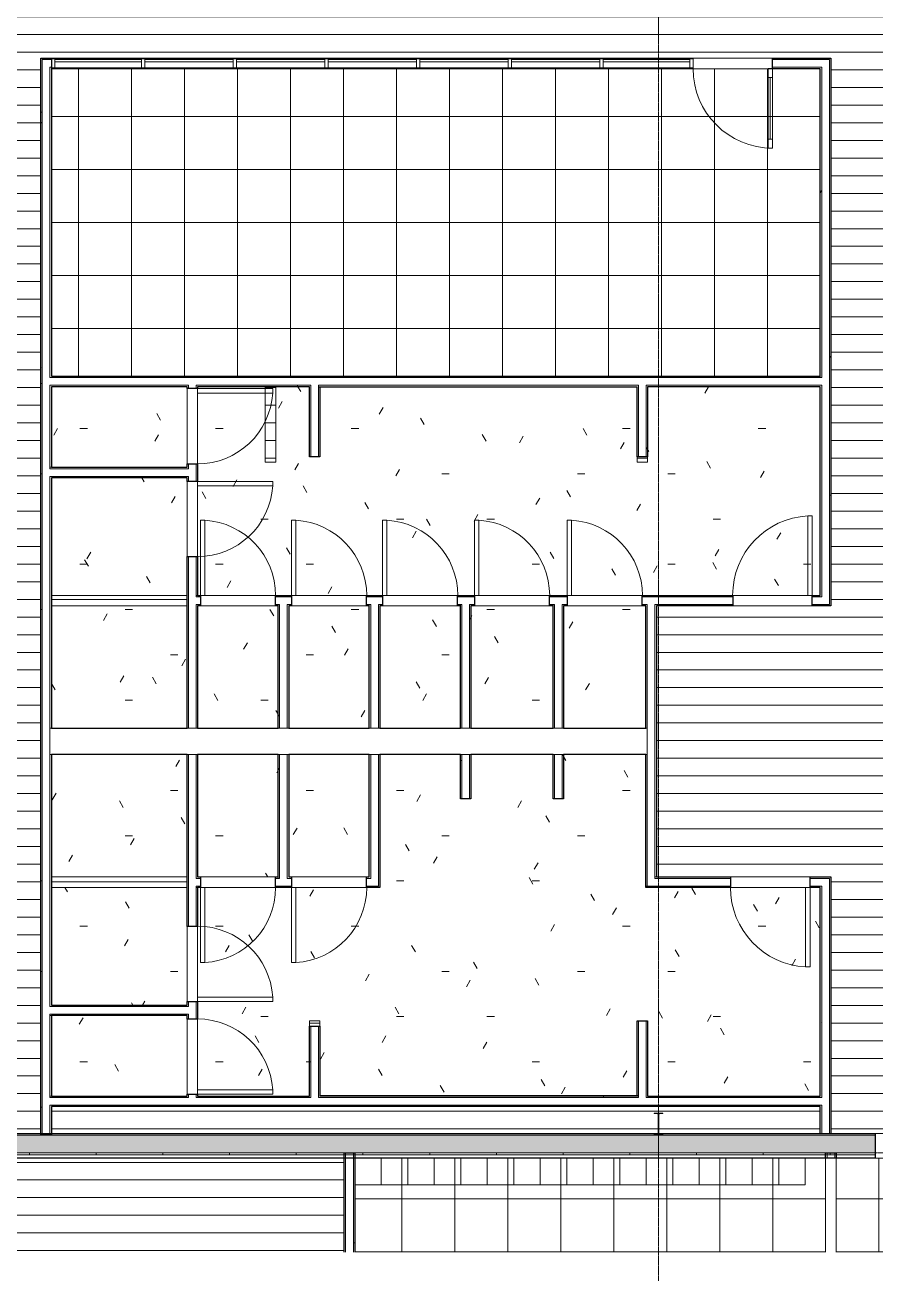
# Model space of a CAD drawing. Header units: inches. Extents: x -2518 to 4876, y -1127 to 1880.
# Drawn here: x 753 to 1138, y -751 to -186 of the extents above; entities that cross this region are included whole.
import ezdxf

# ---------------------------------------------------------------- set-up
doc = ezdxf.new("R2010")
doc.units = ezdxf.units.IN
doc.header["$MEASUREMENT"] = 0
doc.linetypes.add('Grid Line 1_2_', pattern=[0.875, 0.5, -0.125, 0.125, -0.125])
for name, color, linetype, lineweight in [('A-CLNG', 13, 'Continuous', 9), ('A-CLNG-PATT', 13, 'Continuous', 9), ('A-DOOR', 31, 'Continuous', 9), ('A-DOOR-GLAZ', 31, 'Continuous', 15), ('A-GLAZ-CURT', 52, 'Continuous', 9), ('A-GLAZ-CWMG', 51, 'Continuous', 9), ('A-ROOF-PATT', 132, 'Continuous', 9), ('A-WALL', 113, 'Continuous', 9), ('A-WALL-PATT', 111, 'Continuous', 25), ('I-FURN', 30, 'Continuous', 9), ('I-WALL', 2, 'Continuous', 9), ('L-SITE-WALL', 31, 'Continuous', 9), ('Q-SPCQ', 91, 'Continuous', 9), ('S-COLS', 52, 'Continuous', 9), ('S-GRID', 1, 'Continuous', 9)]:
    doc.layers.add(name, color=color, linetype=linetype, lineweight=lineweight)
pattern_1 = [(0, (0, 0), (81.92, 20.48), [3.379, -58.061, 3.379, -58.061, -327.68]), (0, (0, 0), (81.92, 20.48), [-122.88, 3.379, -119.501, 3.379, -58.061, -143.36]), (0, (0, 0), (81.92, 20.48), [-307.2, 3.379, -37.581, 3.379, -99.021]), (120, (30.72, 10.24), (-58.6962, 60.7048), [3.379, -58.061, 3.379, -58.061, -327.68]), (120, (30.72, 10.24), (-58.6962, 60.7048), [-122.88, 3.379, -119.501, 3.379, -58.061, -143.36]), (120, (30.72, 10.24), (-58.6962, 60.7048), [-307.2, 3.379, -37.581, 3.379, -99.021]), (240, (40.96, 51.2), (-23.2238, -81.1848), [3.379, -58.061, 3.379, -58.061, -327.68]), (240, (40.96, 51.2), (-23.2238, -81.1848), [-122.88, 3.379, -119.501, 3.379, -58.061, -143.36]), (240, (40.96, 51.2), (-23.2238, -81.1848), [-307.2, 3.379, -37.581, 3.379, -99.021])]

# ---------------------------------------------------------------- blocks, each defined once
blk = doc.blocks.new('Open Source Metal Building_Exterior_rvt-1-REFLECTED CEILING PLAN - WAREHOUSE')
at = {"layer": 'A-ROOF-PATT'}
h = blk.add_hatch(dxfattribs=at)
h.set_pattern_fill('FP_18', style=0, pattern_type=2)
h.set_pattern_definition([(180, (-24239.079, 22238.233), (1e-15, 7.993), [])])
h.paths.add_polyline_path([(4343.56, -687.71), (4343.56, 503.54), (-2262.94, 503.54), (-2262.94, -325.34), (-1895.69, -325.34), (-1895.69, -687.71), (380.2, -687.66), (380.2, -679.28), (380.04, -678.9), (379.65, -678.74), (378.31, -678.74), (378.31, -678.47), (382.31, -678.47), (382.31, -678.74), (380.97, -678.74), (380.59, -678.9), (380.43, -679.28), (380.45, -687.71), (710.2, -687.66), (710.2, -679.28), (710.04, -678.9), (709.65, -678.74), (708.31, -678.74), (708.31, -678.47), (712.31, -678.47), (712.31, -678.74), (710.97, -678.74), (710.59, -678.9), (710.43, -679.28), (710.45, -687.71), (760.61, -687.71), (760.61, -200.84), (1118.36, -200.84), (1118.36, -448.84), (1039.36, -448.84), (1039.36, -571.59), (1118.36, -571.59), (1118.36, -687.71), (1370.2, -687.66), (1370.2, -679.28), (1370.04, -678.9), (1369.65, -678.74), (1368.31, -678.74), (1368.31, -678.47), (1372.31, -678.47), (1372.31, -678.74), (1370.97, -678.74), (1370.59, -678.9), (1370.43, -679.28), (1370.45, -687.71), (1700.2, -687.66), (1700.2, -679.28), (1700.04, -678.9), (1699.65, -678.74), (1698.31, -678.74), (1698.31, -678.47), (1702.31, -678.47), (1702.31, -678.74), (1700.97, -678.74), (1700.59, -678.9), (1700.43, -679.28), (1700.45, -687.71), (2030.2, -687.66), (2030.2, -679.28), (2030.04, -678.9), (2029.65, -678.74), (2028.31, -678.74), (2028.31, -678.47), (2032.31, -678.47), (2032.31, -678.74), (2030.97, -678.74), (2030.59, -678.9), (2030.43, -679.28), (2030.45, -687.71), (2852.15, -687.71)], flags=0)
h.paths.add_polyline_path([(765.36, -687.71), (1040.2, -687.66), (1040.2, -679.28), (1040.04, -678.9), (1039.65, -678.74), (1038.31, -678.74), (1038.31, -678.47), (1042.31, -678.47), (1042.31, -678.74), (1040.97, -678.74), (1040.59, -678.9), (1040.43, -679.28), (1040.45, -687.71), (1113.61, -687.71), (1113.61, -675.59), (765.36, -675.59)], flags=0)
h.paths.add_polyline_path([(-2102.37, -687.71), (-2102.37, -330.09), (-2262.94, -330.09), (-2262.94, -687.71)], flags=0)
h.paths.add_polyline_path([(764.73, -675.59), (765.36, -675.59), (765.36, -674.96), (764.73, -674.99)], flags=0)
h.paths.add_polyline_path([(887.01, -639.09), (887.01, -636.71), (882.26, -636.71), (882.26, -639.09), (886.39, -639.09)], flags=0)
h.paths.add_polyline_path([(765.36, -576.34), (826.86, -576.34), (826.86, -571.59), (765.36, -571.59)], flags=0)
h.paths.add_polyline_path([(821.33, -448.84), (826.86, -448.84), (826.86, -444.09), (765.36, -444.09), (765.36, -448.84)], flags=0)
h.paths.add_polyline_path([(1035.36, -383.71), (1035.36, -381.34), (1030.61, -381.34), (1030.61, -383.71), (1034.73, -383.71)], flags=0)
h.paths.add_polyline_path([(862.26, -383.71), (867.01, -383.71), (867.01, -349.59), (862.26, -349.59), (862.26, -355.21)], flags=0)
h = blk.add_hatch(dxfattribs=at)
h.set_pattern_fill('FP_16', style=0, pattern_type=2)
h.set_pattern_definition([(180, (-24239.079, 21231.977), (1e-15, 7.993), [])])
h.paths.add_polyline_path([(384.06, -741.51), (622.81, -741.51), (622.81, -698.96), (384.06, -698.96)], flags=0)
h.paths.add_polyline_path([(753.64, -741.51), (898.03, -741.51), (898.03, -698.96), (714.06, -698.96), (714.06, -741.51)], flags=0)
h.paths.add_polyline_path([(627.56, -741.51), (706.56, -741.51), (706.56, -698.96), (627.56, -698.96)], flags=0)
h.paths.add_polyline_path([(1944.56, -699.59), (1945.19, -699.59), (1945.19, -698.96), (1944.56, -698.96), (1944.56, -699.41)], flags=0)
at = {"layer": 'A-WALL-PATT', "lineweight": 9}
h = blk.add_hatch(dxfattribs=at)
h.set_pattern_fill('FP_14', color=8, style=0, pattern_type=2)
h.set_pattern_definition([(161.57, (1.28, 1.28), (-10.2404037, -0.0005683), [0, -72.858, 8.09, 0]), (18.43, (-1.28, 1.28), (-10.2404037, 0.0005683), [0, -72.858, 8.09, 0]), (108.43, (1.28, 1.28), (5.118465, -25.601926), [24.282, -56.666]), (71.57, (-1.28, 1.28), (5.118465, 25.601926), [24.282, -56.666])])
h.paths.add_polyline_path([(4352.31, -696.46), (4352.31, -688.46), (1644.4, -688.46), (1644.4, -696.46), (2852.15, -696.46)], flags=0)
h.paths.add_polyline_path([(-2262.94, -696.46), (385.56, -696.46), (385.56, -688.46), (-2263.69, -688.46), (-2263.69, -696.46)], flags=0)
h.paths.add_polyline_path([(1608.4, -696.46), (1608.4, -688.46), (1540.94, -688.46), (1540.94, -696.46)], flags=0)
h.paths.add_polyline_path([(421.56, -696.46), (1138.4, -696.46), (1138.4, -688.46), (421.56, -688.46)], flags=0)
h.paths.add_polyline_path([(1234.94, -696.46), (1234.94, -688.46), (1174.4, -688.46), (1174.4, -696.46), (1227.5, -696.46)], flags=0)
h = blk.add_hatch(dxfattribs=at)
h.set_pattern_fill('FP_15', style=0, pattern_type=2)
h.set_pattern_definition([(0, (0, 0), (0, 30.216), []), (90, (0, 0), (-30.216, 2e-15), [])])
h.paths.add_polyline_path([(956.72, -697.46), (1138.4, -697.46), (1138.4, -696.46), (421.56, -696.46), (421.56, -697.46), (889.03, -697.46)], flags=0)
h.paths.add_polyline_path([(4353.31, -697.46), (4353.31, -696.46), (2042.31, -696.46), (2042.31, -697.46), (2852.15, -697.46)], flags=0)
h.paths.add_polyline_path([(-2271.69, -697.46), (368.31, -697.46), (368.31, -696.46), (-2271.69, -696.46)], flags=0)
h.paths.add_polyline_path([(2034.31, -697.46), (2034.31, -696.46), (1644.4, -696.46), (1644.4, -697.46), (2033.56, -697.46)], flags=0)
h.paths.add_polyline_path([(1608.4, -697.46), (1608.4, -696.46), (1540.94, -696.46), (1540.94, -697.46)], flags=0)
h.paths.add_polyline_path([(1234.94, -697.46), (1234.94, -696.46), (1174.4, -696.46), (1174.4, -697.46), (1227.5, -697.46)], flags=0)
h.paths.add_polyline_path([(376.31, -697.46), (385.56, -697.46), (385.56, -696.46), (376.31, -696.46)], flags=0)
at = {"layer": 'S-COLS'}
h = blk.add_hatch(dxfattribs=at)
h.set_pattern_fill('FP_17', color=256, style=0, pattern_type=2)
h.set_pattern_definition([(45, (0, 0), (-25.3427, 25.3427), []), (45, (0, 38.4), (-25.3427, 25.3427), [])])
h.paths.add_polyline_path([(1042.31, -688.47), (1042.31, -688.2), (1040.97, -688.2), (1040.59, -688.04), (1040.43, -687.66), (1040.43, -679.28), (1040.59, -678.9), (1040.97, -678.74), (1042.31, -678.74), (1042.31, -678.47), (1038.31, -678.47), (1038.31, -678.74), (1039.65, -678.74), (1040.04, -678.9), (1040.2, -679.28), (1040.2, -687.66), (1040.04, -688.04), (1039.65, -688.2), (1038.31, -688.2), (1038.31, -688.47)], flags=0)
at = {"layer": 'A-WALL', "color": 7}
for p, q in [((421.56, -688.46), (1138.4, -688.46)), ((421.56, -696.46), (1138.4, -696.46)), ((421.56, -697.46), (1138.4, -697.46))]:
    blk.add_line(p, q, dxfattribs=at)
at = {"layer": 'L-SITE-WALL', "color": 250, "lineweight": 25}
for p, q in [((421.56, -687.71), (1138.4, -687.71)), ((1138.4, -687.71), (1138.4, -698.96)), ((1138.4, -698.96), (421.56, -698.96))]:
    blk.add_line(p, q, dxfattribs=at)
at = {"layer": 'L-SITE-WALL', "color": 7}
for p, q in [((1174.4, -687.71), (1138.4, -687.71)), ((1138.4, -698.96), (1174.4, -698.96))]:
    blk.add_line(p, q, dxfattribs=at)
at = {"layer": 'S-COLS', "color": 50, "lineweight": 15}
for p, q in [((1038.31, -678.74), (1038.31, -678.47)), ((1038.31, -678.47), (1042.31, -678.47)), ((1039.65, -678.74), (1038.31, -678.74)), ((1040.2, -687.66), (1040.2, -679.28)), ((1040.43, -679.28), (1040.43, -687.66)), ((1042.31, -678.74), (1040.97, -678.74)), ((1042.31, -678.47), (1042.31, -678.74)), ((1038.31, -688.2), (1039.65, -688.2)), ((1038.31, -688.47), (1038.31, -688.2)), ((1042.31, -688.47), (1038.31, -688.47)), ((1040.97, -688.2), (1042.31, -688.2)), ((1042.31, -688.2), (1042.31, -688.47))]:
    blk.add_line(p, q, dxfattribs=at)
for centre, start, end in [((1039.65, -679.28), 0, 90), ((1040.97, -679.28), 90, 180), ((1039.65, -687.66), 270, 0), ((1040.97, -687.66), 180, 270)]:
    blk.add_arc(centre, 0.543, start, end, dxfattribs=at)
at = {"layer": 'S-GRID', "linetype": 'Grid Line 1_2_'}
for p, q in [((1040.31, 1879.93), (1040.31, -999.48)), ((4876.31, -696.46), (-2389.53, -696.46))]:
    blk.add_line(p, q, dxfattribs=at)
blk = doc.blocks.new('Locker-Double Stacked - 12_ x 12_-492435-REFLECTED CEILING PLAN - WAREHOUSE')
at = {"layer": 'I-FURN'}
for p, q in [((6, 6), (-6, 6)), ((-6, 6), (-6, -6)), ((6, -6), (6, 6)), ((-6, -6), (6, -6))]:
    blk.add_line(p, q, dxfattribs=at)
blk = doc.blocks.new('Single-Flush - 36_ x 84_-340239-REFLECTED CEILING PLAN - WAREHOUSE')
at = {"layer": 'A-DOOR', "lineweight": 13}
for p, q in [((16, 2.37), (16, 38.39)), ((18, 38.39), (16, 38.39)), ((18, 2.37), (18, 38.39)), ((18, 2.37), (16, 2.37))]:
    blk.add_line(p, q, dxfattribs=at)
at = {"layer": 'A-DOOR'}
blk.add_arc((18, 2.37), 36.07, 93.1789, 180, dxfattribs=at)
blk = doc.blocks.new('Single-Flush - 36_ x 84_-340240-REFLECTED CEILING PLAN - WAREHOUSE')
at = {"layer": 'A-DOOR', "lineweight": 13}
for p, q in [((16, -2.37), (16, -38.39)), ((18, -2.37), (16, -2.37)), ((18, -2.37), (18, -38.39)), ((18, -38.39), (16, -38.39))]:
    blk.add_line(p, q, dxfattribs=at)
at = {"layer": 'A-DOOR'}
blk.add_arc((18, -2.37), 36.07, 180, 266.8211, dxfattribs=at)
blk = doc.blocks.new('Single-Flush - 34_ x 80_-711724-REFLECTED CEILING PLAN - WAREHOUSE')
at = {"layer": 'A-DOOR', "lineweight": 13}
for p, q in [((15, 2.37), (15, 36.38)), ((17, 36.38), (15, 36.38)), ((17, 2.37), (17, 36.38)), ((17, 2.37), (15, 2.37))]:
    blk.add_line(p, q, dxfattribs=at)
at = {"layer": 'A-DOOR'}
blk.add_arc((17, 2.37), 34.07, 93.3657, 180, dxfattribs=at)
blk = doc.blocks.new('Single-Flush - 34_ x 80_-711713-REFLECTED CEILING PLAN - WAREHOUSE')
at = {"layer": 'A-DOOR', "lineweight": 13}
for p, q in [((15, -2.37), (15, -36.38)), ((17, -2.37), (15, -2.37)), ((17, -2.37), (17, -36.38)), ((17, -36.38), (15, -36.38))]:
    blk.add_line(p, q, dxfattribs=at)
at = {"layer": 'A-DOOR'}
blk.add_arc((17, -2.37), 34.07, 180, 266.6343, dxfattribs=at)
blk = doc.blocks.new('System Panel - Glazed-700942-REFLECTED CEILING PLAN - WAREHOUSE')
at = {"layer": 'A-GLAZ-CURT'}
for p, q in [((-19.625, 0.75), (-19.625, 1.75)), ((-19.625, 1.75), (19.625, 1.75)), ((19.625, 0.75), (-19.625, 0.75)), ((19.625, 1.75), (19.625, 0.75))]:
    blk.add_line(p, q, dxfattribs=at)
blk = doc.blocks.new('Rectangular Mullion - 2_5_ x 5_ rectangular-700938-REFLECTED CEILING PLAN - WAREHOUSE')
at = {"layer": 'A-GLAZ-CWMG'}
for p, q in [((1015.23, -201.21), (1054.48, -201.21)), ((1015.23, -205.21), (1054.48, -205.21))]:
    blk.add_line(p, q, dxfattribs=at)
blk = doc.blocks.new('Rectangular Mullion - 2_5_ x 5_ rectangular-613860-REFLECTED CEILING PLAN - WAREHOUSE')
at = {"layer": 'A-GLAZ-CWMG', "lineweight": 13}
for p, q in [((0, 2), (-1.5, 2)), ((-1.5, 2), (-1.5, -2)), ((0, -2), (0, 2)), ((-1.5, -2), (0, -2))]:
    blk.add_line(p, q, dxfattribs=at)
blk = doc.blocks.new('Rectangular Mullion - 2_5_ x 5_ rectangular-613861-REFLECTED CEILING PLAN - WAREHOUSE')
at = {"layer": 'A-GLAZ-CWMG', "lineweight": 13}
for p, q in [((-1.5, 2), (0, 2)), ((-1.5, -2), (-1.5, 2)), ((0, 2), (0, -2)), ((0, -2), (-1.5, -2))]:
    blk.add_line(p, q, dxfattribs=at)
blk = doc.blocks.new('System Panel - Glazed-700943-REFLECTED CEILING PLAN - WAREHOUSE')
at = {"layer": 'A-GLAZ-CURT'}
for p, q in [((-20, 0.75), (-20, 1.75)), ((-20, 1.75), (20, 1.75)), ((20, 0.75), (-20, 0.75)), ((20, 1.75), (20, 0.75))]:
    blk.add_line(p, q, dxfattribs=at)
blk = doc.blocks.new('System Panel - Glazed-700944-REFLECTED CEILING PLAN - WAREHOUSE')
at = {"layer": 'A-GLAZ-CURT'}
for p, q in [((-20, 0.75), (-20, 1.75)), ((-20, 1.75), (20, 1.75)), ((20, 0.75), (-20, 0.75)), ((20, 1.75), (20, 0.75))]:
    blk.add_line(p, q, dxfattribs=at)
blk = doc.blocks.new('Rectangular Mullion - 2_5_ x 5_ rectangular-700940-REFLECTED CEILING PLAN - WAREHOUSE')
at = {"layer": 'A-GLAZ-CWMG'}
for p, q in [((807.73, -201.21), (847.73, -201.21)), ((807.73, -205.21), (847.73, -205.21))]:
    blk.add_line(p, q, dxfattribs=at)
blk = doc.blocks.new('Rectangular Mullion - 2_5_ x 5_ rectangular-613858-REFLECTED CEILING PLAN - WAREHOUSE')
at = {"layer": 'A-GLAZ-CWMG', "lineweight": 13}
for p, q in [((0.75, 2), (-0.75, 2)), ((-0.75, 2), (-0.75, -2)), ((0.75, -2), (0.75, 2)), ((-0.75, -2), (0.75, -2))]:
    blk.add_line(p, q, dxfattribs=at)
blk = doc.blocks.new('Single-Glass 1 - 36_ x 84_-564716-REFLECTED CEILING PLAN - WAREHOUSE')
at = {"layer": 'A-DOOR', "lineweight": 13}
for p, q in [((16, -2.375), (16, -6.375)), ((18, -2.375), (16, -2.375)), ((18, -2.375), (18, -6.375)), ((16, -6.375), (18, -6.375)), ((16, -34.375), (16, -38.375)), ((16, -34.375), (18, -34.375)), ((18, -38.375), (16, -38.375)), ((18, -34.375), (18, -38.375))]:
    blk.add_line(p, q, dxfattribs=at)
at = {"layer": 'A-DOOR'}
for p, q in [((16, -6.375), (16, -34.375)), ((18, -6.375), (18, -34.375))]:
    blk.add_line(p, q, dxfattribs=at)
blk.add_arc((18, -2.375), 36, 180, 270, dxfattribs=at)
at = {"layer": 'A-DOOR-GLAZ'}
blk.add_line((17, -34.375), (17, -6.375), dxfattribs=at)
blk = doc.blocks.new('Bradley-Washroom_Accessories-Mirrors-747_Standard - 60_ x 36_ _ BradEX 2-663032-REFLECTED CEILING PLAN - WAREHOUSE')
at = {"layer": 'Q-SPCQ'}
for p, q in [((922.01, -670.59), (887.01, -670.59)), ((887.01, -670.84), (887.01, -670.59)), ((887.01, -670.84), (922.01, -670.84)), ((922.01, -670.55), (922.01, -670.84)), ((924.01, -670.55), (922.01, -670.55)), ((924.01, -670.84), (922.01, -670.84)), ((924.01, -670.84), (924.01, -670.55)), ((994.01, -670.59), (924.01, -670.59)), ((924.01, -670.84), (994.01, -670.84)), ((994.01, -670.55), (994.01, -670.84)), ((996.01, -670.55), (994.01, -670.55)), ((996.01, -670.84), (994.01, -670.84)), ((996.01, -670.84), (996.01, -670.55)), ((1031.01, -670.59), (996.01, -670.59)), ((996.01, -670.84), (1031.01, -670.84)), ((1031.01, -670.84), (1031.01, -670.59))]:
    blk.add_line(p, q, dxfattribs=at)

msp = doc.modelspace()

# ---------------------------------------------------------------- hatches: boundary and pattern name
at = {"layer": 'A-CLNG-PATT'}
h = msp.add_hatch(dxfattribs=at)
h.set_pattern_fill('FP_11', color=256, style=0, pattern_type=2)
h.set_pattern_definition([(180, (945.61, -275.21), (3e-15, 24), []), (90, (945.61, -275.21), (24, -1e-15), [])])
h.paths.add_polyline_path([(821.33, -344.84), (1113.61, -344.84), (1113.61, -205.59), (765.36, -205.59), (765.36, -344.84)], flags=0)
h = msp.add_hatch(dxfattribs=at)
h.set_pattern_fill('FP_1', color=256, style=0, pattern_type=2)
h.set_pattern_definition(pattern_1)
h.paths.add_polyline_path([(990.98, -444.09), (1113.61, -444.09), (1113.61, -349.59), (1035.36, -349.59), (1035.36, -383.71), (1030.61, -383.71), (1030.61, -349.84), (887.01, -349.84), (887.01, -381.34), (882.26, -381.34), (882.26, -349.59), (867.01, -349.59), (867.01, -383.71), (862.26, -383.71), (862.26, -349.59), (831.61, -349.59), (831.61, -444.09), (956.98, -444.09)], flags=0)
h.paths.add_polyline_path([(765.36, -444.09), (826.86, -444.09), (826.86, -390.84), (765.36, -390.84)], flags=0)
h.paths.add_polyline_path([(765.36, -386.09), (826.86, -386.09), (826.86, -349.59), (765.36, -349.59), (765.36, -355.21)], flags=0)
h = msp.add_hatch(dxfattribs=at)
h.set_pattern_fill('FP_1', color=256, style=0, pattern_type=2)
h.set_pattern_definition(pattern_1)
h.paths.add_polyline_path([(765.36, -504.21), (826.86, -504.21), (826.86, -448.84), (765.36, -448.84)], flags=0)
h = msp.add_hatch(dxfattribs=at)
h.set_pattern_fill('FP_1', color=256, style=0, pattern_type=2)
h.set_pattern_definition(pattern_1)
h.paths.add_polyline_path([(831.61, -504.21), (868.11, -504.21), (868.11, -448.84), (831.61, -448.84), (831.61, -451.79)], flags=0)
h = msp.add_hatch(dxfattribs=at)
h.set_pattern_fill('FP_1', color=256, style=0, pattern_type=2)
h.set_pattern_definition(pattern_1)
h.paths.add_polyline_path([(872.86, -504.21), (909.36, -504.21), (909.36, -448.84), (872.86, -448.84), (872.86, -451.79)], flags=0)
h = msp.add_hatch(dxfattribs=at)
h.set_pattern_fill('FP_1', color=256, style=0, pattern_type=2)
h.set_pattern_definition(pattern_1)
h.paths.add_polyline_path([(914.11, -504.21), (950.61, -504.21), (950.61, -448.84), (914.11, -448.84), (914.11, -451.79)], flags=0)
h = msp.add_hatch(dxfattribs=at)
h.set_pattern_fill('FP_1', color=256, style=0, pattern_type=2)
h.set_pattern_definition(pattern_1)
h.paths.add_polyline_path([(956.72, -504.21), (992.61, -504.21), (992.61, -448.84), (955.36, -448.84), (955.36, -504.21)], flags=0)
h = msp.add_hatch(dxfattribs=at)
h.set_pattern_fill('FP_1', color=256, style=0, pattern_type=2)
h.set_pattern_definition(pattern_1)
h.paths.add_polyline_path([(997.36, -504.21), (1034.61, -504.21), (1034.61, -448.84), (997.36, -448.84), (997.36, -451.79)], flags=0)
h = msp.add_hatch(dxfattribs=at)
h.set_pattern_fill('FP_1', color=256, style=0, pattern_type=2)
h.set_pattern_definition(pattern_1)
h.paths.add_polyline_path([(765.36, -670.84), (826.86, -670.84), (826.86, -634.34), (765.36, -634.34), (765.36, -644.94)], flags=0)
h.paths.add_polyline_path([(831.61, -670.84), (882.26, -670.84), (882.26, -636.71), (887.01, -636.71), (887.01, -670.59), (1030.61, -670.59), (1030.61, -636.71), (1035.36, -636.71), (1035.36, -670.84), (1113.61, -670.84), (1113.61, -576.34), (1034.61, -576.34), (1034.61, -516.21), (997.36, -516.21), (997.36, -536.21), (992.61, -536.21), (992.61, -516.21), (955.36, -516.21), (955.36, -536.21), (950.61, -536.21), (950.61, -516.21), (914.11, -516.21), (914.11, -576.34), (831.61, -576.34), (831.61, -669.96)], flags=0)
h.paths.add_polyline_path([(826.86, -629.59), (826.86, -576.34), (765.36, -576.34), (765.36, -629.59), (821.33, -629.59)], flags=0)
h = msp.add_hatch(dxfattribs=at)
h.set_pattern_fill('FP_1', color=256, style=0, pattern_type=2)
h.set_pattern_definition(pattern_1)
h.paths.add_polyline_path([(826.86, -571.59), (826.86, -516.21), (765.36, -516.21), (765.36, -571.59), (821.33, -571.59)], flags=0)
h = msp.add_hatch(dxfattribs=at)
h.set_pattern_fill('FP_1', color=256, style=0, pattern_type=2)
h.set_pattern_definition(pattern_1)
h.paths.add_polyline_path([(832.86, -571.59), (868.11, -571.59), (868.11, -516.21), (831.61, -516.21), (831.61, -571.59)], flags=0)
h = msp.add_hatch(dxfattribs=at)
h.set_pattern_fill('FP_1', color=256, style=0, pattern_type=2)
h.set_pattern_definition(pattern_1)
h.paths.add_polyline_path([(908.11, -571.59), (909.36, -571.59), (909.36, -516.21), (872.86, -516.21), (872.86, -571.59), (889.03, -571.59)], flags=0)
h = msp.add_hatch(dxfattribs=at)
h.set_pattern_fill('FP_9', color=256, style=0, pattern_type=2)
h.set_pattern_definition([(0, (1068.12, -837.293), (0, -24), []), (270, (1068.12, -837.293), (-24, -1e-15), [])])
h.paths.add_polyline_path([(1116.03, -741.51), (1116.03, -698.96), (902.78, -698.96), (902.78, -741.51), (1092.11, -741.51)], flags=0)
h.paths.add_polyline_path([(1174.4, -741.51), (1181.03, -741.51), (1181.03, -698.96), (1120.78, -698.96), (1120.78, -741.51), (1159.8, -741.51)], flags=0)
at = {"layer": 'A-WALL-PATT', "lineweight": 9}
h = msp.add_hatch(dxfattribs=at)
h.set_pattern_fill('FP_1', color=256, style=0, pattern_type=2)
h.set_pattern_definition(pattern_1)
h.paths.add_polyline_path([(760.61, -344.84), (761.23, -344.84), (761.23, -200.84), (760.61, -200.84), (760.61, -258.63)], flags=0)
h = msp.add_hatch(dxfattribs=at)
h.set_pattern_fill('FP_1', color=256, style=0, pattern_type=2)
h.set_pattern_definition(pattern_1)
h.paths.add_polyline_path([(1113.61, -201.46), (1117.73, -201.46), (1117.73, -200.84), (1091.98, -200.84), (1091.98, -201.46), (1092.11, -201.46)], flags=0)
h.paths.add_polyline_path([(764.73, -201.46), (765.48, -201.46), (765.48, -200.84), (761.23, -200.84), (761.23, -201.46)], flags=0)
h = msp.add_hatch(dxfattribs=at)
h.set_pattern_fill('FP_1', color=256, style=0, pattern_type=2)
h.set_pattern_definition(pattern_1)
h.paths.add_polyline_path([(1117.73, -344.84), (1118.36, -344.84), (1118.36, -200.84), (1117.73, -200.84), (1117.73, -258.63)], flags=0)
h = msp.add_hatch(dxfattribs=at)
h.set_pattern_fill('FP_1', color=256, style=0, pattern_type=2)
h.set_pattern_definition(pattern_1)
h.paths.add_polyline_path([(1113.61, -345.46), (1114.23, -345.46), (1114.23, -204.96), (1113.61, -204.96), (1113.61, -344.84)], flags=0)
h = msp.add_hatch(dxfattribs=at)
h.set_pattern_fill('FP_1', color=256, style=0, pattern_type=2)
h.set_pattern_definition(pattern_1)
h.paths.add_polyline_path([(761.23, -345.46), (761.23, -344.84), (760.61, -344.84), (760.61, -345.46)], flags=0)
h.paths.add_polyline_path([(765.36, -345.46), (1113.61, -345.46), (1113.61, -344.84), (765.36, -344.84)], flags=0)
h.paths.add_polyline_path([(1117.73, -345.46), (1118.36, -345.46), (1118.36, -344.84), (1117.73, -344.84)], flags=0)
h = msp.add_hatch(dxfattribs=at)
h.set_pattern_fill('FP_1', color=256, style=0, pattern_type=2)
h.set_pattern_definition(pattern_1)
h.paths.add_polyline_path([(761.23, -688.46), (761.23, -345.46), (760.61, -345.46), (760.61, -688.46)], flags=0)
h = msp.add_hatch(dxfattribs=at)
h.set_pattern_fill('FP_1', color=256, style=0, pattern_type=2)
h.set_pattern_definition(pattern_1)
h.paths.add_polyline_path([(830.98, -349.59), (882.89, -349.59), (882.89, -348.96), (830.98, -348.96)], flags=0)
h.paths.add_polyline_path([(821.33, -349.59), (827.48, -349.59), (827.48, -348.96), (764.73, -348.96), (764.73, -349.59), (765.36, -349.59)], flags=0)
h.paths.add_polyline_path([(886.39, -349.59), (1031.23, -349.59), (1031.23, -348.96), (886.39, -348.96)], flags=0)
h.paths.add_polyline_path([(1114.23, -349.59), (1114.23, -348.96), (1034.73, -348.96), (1034.73, -349.59), (1113.61, -349.59)], flags=0)
h = msp.add_hatch(dxfattribs=at)
h.set_pattern_fill('FP_1', color=256, style=0, pattern_type=2)
h.set_pattern_definition(pattern_1)
h.paths.add_polyline_path([(1035.36, -381.34), (1035.36, -349.59), (1034.73, -349.59), (1034.73, -381.34)], flags=0)
h = msp.add_hatch(dxfattribs=at)
h.set_pattern_fill('FP_1', color=256, style=0, pattern_type=2)
h.set_pattern_definition(pattern_1)
h.paths.add_polyline_path([(1117.73, -448.21), (1118.36, -448.21), (1118.36, -345.46), (1117.73, -345.46), (1117.73, -444.71)], flags=0)
h = msp.add_hatch(dxfattribs=at)
h.set_pattern_fill('FP_1', color=256, style=0, pattern_type=2)
h.set_pattern_definition(pattern_1)
h.paths.add_polyline_path([(765.36, -390.84), (826.86, -390.84), (826.86, -390.21), (765.36, -390.21)], flags=0)
h = msp.add_hatch(dxfattribs=at)
h.set_pattern_fill('FP_1', color=256, style=0, pattern_type=2)
h.set_pattern_definition(pattern_1)
h.paths.add_polyline_path([(868.73, -504.21), (868.73, -448.21), (868.11, -448.21), (868.11, -504.21)], flags=0)
h = msp.add_hatch(dxfattribs=at)
h.set_pattern_fill('FP_1', color=256, style=0, pattern_type=2)
h.set_pattern_definition(pattern_1)
h.paths.add_polyline_path([(955.36, -504.21), (955.36, -448.84), (954.73, -448.84), (954.73, -504.21)], flags=0)
h = msp.add_hatch(dxfattribs=at)
h.set_pattern_fill('FP_1', color=256, style=0, pattern_type=2)
h.set_pattern_definition(pattern_1)
h.paths.add_polyline_path([(868.73, -572.21), (868.73, -516.21), (868.11, -516.21), (868.11, -572.21)], flags=0)
h = msp.add_hatch(dxfattribs=at)
h.set_pattern_fill('FP_1', color=256, style=0, pattern_type=2)
h.set_pattern_definition(pattern_1)
h.paths.add_polyline_path([(951.23, -536.21), (951.23, -516.21), (950.61, -516.21), (950.61, -536.21)], flags=0)
h = msp.add_hatch(dxfattribs=at)
h.set_pattern_fill('FP_1', color=256, style=0, pattern_type=2)
h.set_pattern_definition(pattern_1)
h.paths.add_polyline_path([(997.36, -536.21), (997.36, -516.21), (996.73, -516.21), (996.73, -536.21)], flags=0)
h = msp.add_hatch(dxfattribs=at)
h.set_pattern_fill('FP_1', color=256, style=0, pattern_type=2)
h.set_pattern_definition(pattern_1)
h.paths.add_polyline_path([(1114.23, -687.96), (1114.23, -674.96), (1113.61, -674.96), (1113.61, -687.96)], flags=0)
h.paths.add_polyline_path([(1114.23, -671.46), (1114.23, -575.71), (1113.61, -575.71), (1113.61, -671.46)], flags=0)
h = msp.add_hatch(dxfattribs=at)
h.set_pattern_fill('FP_1', color=256, style=0, pattern_type=2)
h.set_pattern_definition(pattern_1)
h.paths.add_polyline_path([(765.36, -630.21), (826.86, -630.21), (826.86, -629.59), (765.36, -629.59)], flags=0)
h = msp.add_hatch(dxfattribs=at)
h.set_pattern_fill('FP_1', color=256, style=0, pattern_type=2)
h.set_pattern_definition(pattern_1)
h.paths.add_polyline_path([(882.89, -670.84), (882.89, -639.09), (882.26, -639.09), (882.26, -670.84)], flags=0)
h = msp.add_hatch(dxfattribs=at)
h.set_pattern_fill('FP_1', color=256, style=0, pattern_type=2)
h.set_pattern_definition(pattern_1)
h.paths.add_polyline_path([(764.73, -671.46), (827.48, -671.46), (827.48, -670.84), (764.73, -670.84)], flags=0)
h.paths.add_polyline_path([(830.98, -671.46), (882.89, -671.46), (882.89, -670.84), (830.98, -670.84)], flags=0)
h.paths.add_polyline_path([(886.39, -671.46), (1031.23, -671.46), (1031.23, -670.84), (886.39, -670.84)], flags=0)
h.paths.add_polyline_path([(1034.73, -671.46), (1113.61, -671.46), (1113.61, -670.84), (1034.73, -670.84)], flags=0)
h = msp.add_hatch(dxfattribs=at)
h.set_pattern_fill('FP_1', color=256, style=0, pattern_type=2)
h.set_pattern_definition(pattern_1)
h.paths.add_polyline_path([(765.36, -675.59), (1113.61, -675.59), (1113.61, -674.96), (765.36, -674.96)], flags=0)
h = msp.add_hatch(dxfattribs=at)
h.set_pattern_fill('FP_1', color=256, style=0, pattern_type=2)
h.set_pattern_definition(pattern_1)
h.paths.add_polyline_path([(898.65, -741.51), (898.65, -696.46), (898.03, -696.46), (898.03, -741.51)], flags=0)
h = msp.add_hatch(dxfattribs=at)
h.set_pattern_fill('FP_1', color=256, style=0, pattern_type=2)
h.set_pattern_definition(pattern_1)
h.paths.add_polyline_path([(902.78, -741.51), (902.78, -696.46), (902.15, -696.46), (902.15, -741.51)], flags=0)

# ---------------------------------------------------------------- linework, layer by layer
at = {"layer": 'A-CLNG'}
for p, q in [((862.26, -349.59), (862.26, -383.71)), ((867.01, -383.71), (867.01, -349.59)), ((862.26, -383.71), (867.01, -383.71)), ((1030.61, -381.34), (1030.61, -383.71)), ((1030.61, -383.71), (1035.36, -383.71)), ((1035.36, -383.71), (1035.36, -381.34)), ((826.86, -444.09), (765.36, -444.09)), ((765.36, -448.84), (826.86, -448.84)), ((826.86, -571.59), (765.36, -571.59)), ((765.36, -576.34), (826.86, -576.34)), ((887.01, -636.71), (882.26, -636.71)), ((882.26, -636.71), (882.26, -639.09)), ((887.01, -639.09), (887.01, -636.71))]:
    msp.add_line(p, q, dxfattribs=at)
at = {"layer": 'A-WALL'}
for p, q in [((761.23, -688.46), (761.23, -201.46)), ((765.48, -201.46), (761.23, -201.46)), ((1091.98, -201.46), (1117.73, -201.46)), ((1117.73, -448.21), (1117.73, -201.46)), ((764.73, -345.46), (764.73, -204.96)), ((765.48, -204.96), (764.73, -204.96)), ((1091.98, -204.96), (1114.23, -204.96)), ((1114.23, -345.46), (1114.23, -204.96)), ((1113.61, -345.46), (764.73, -345.46)), ((827.48, -348.96), (764.73, -348.96)), ((764.73, -386.71), (764.73, -348.96)), ((827.48, -350.46), (827.48, -348.96)), ((882.89, -348.96), (830.98, -348.96)), ((830.98, -350.46), (830.98, -348.96)), ((882.89, -381.34), (882.89, -348.96)), ((1031.23, -348.96), (886.39, -348.96)), ((886.39, -381.34), (886.39, -348.96)), ((1031.23, -381.34), (1031.23, -348.96)), ((1114.23, -348.96), (1034.73, -348.96)), ((1034.73, -381.34), (1034.73, -348.96)), ((1113.61, -344.84), (1113.61, -345.46)), ((1113.61, -345.46), (1114.23, -345.46)), ((1114.23, -444.71), (1114.23, -348.96)), ((765.36, -386.09), (764.73, -386.09)), ((764.73, -386.71), (827.48, -386.71)), ((827.48, -386.71), (827.48, -384.46)), ((830.98, -392.46), (830.98, -384.46)), ((764.73, -630.21), (764.73, -390.21)), ((764.73, -390.21), (827.48, -390.21)), ((827.48, -392.46), (827.48, -390.21)), ((827.48, -504.21), (827.48, -426.46)), ((830.98, -426.46), (830.98, -444.71)), ((831.61, -444.09), (830.98, -444.09)), ((830.98, -444.71), (832.86, -444.71)), ((866.86, -444.71), (874.11, -444.71)), ((908.11, -444.71), (915.36, -444.71)), ((949.36, -444.71), (956.98, -444.71)), ((990.98, -444.71), (998.98, -444.71)), ((1032.98, -444.71), (1073.98, -444.71)), ((1109.98, -444.71), (1114.23, -444.71)), ((832.86, -448.21), (830.98, -448.21)), ((830.98, -504.21), (830.98, -448.21)), ((868.73, -448.21), (866.86, -448.21)), ((868.11, -448.84), (868.11, -448.21)), ((868.73, -504.21), (868.73, -448.21)), ((872.23, -448.21), (874.11, -448.21)), ((872.23, -504.21), (872.23, -448.21)), ((908.11, -448.21), (909.98, -448.21)), ((909.36, -448.84), (909.36, -448.21)), ((909.98, -504.21), (909.98, -448.21)), ((913.48, -448.21), (915.36, -448.21)), ((913.48, -504.21), (913.48, -448.21)), ((951.23, -448.21), (949.36, -448.21)), ((950.61, -448.84), (950.61, -448.21)), ((951.23, -504.21), (951.23, -448.21)), ((954.73, -448.21), (956.98, -448.21)), ((954.73, -504.21), (954.73, -448.21)), ((990.98, -448.21), (993.23, -448.21)), ((992.61, -448.84), (992.61, -448.21)), ((993.23, -504.21), (993.23, -448.21)), ((996.73, -448.21), (998.98, -448.21)), ((996.73, -504.21), (996.73, -448.21)), ((1032.98, -448.21), (1035.23, -448.21)), ((1035.23, -448.21), (1035.23, -575.71)), ((1038.73, -448.21), (1038.73, -572.21)), ((1038.73, -448.21), (1073.98, -448.21)), ((1109.98, -448.21), (1117.73, -448.21)), ((765.36, -504.21), (764.73, -504.21)), ((831.61, -504.21), (826.86, -504.21)), ((872.86, -504.21), (868.11, -504.21)), ((914.11, -504.21), (909.36, -504.21)), ((955.36, -504.21), (950.61, -504.21)), ((997.36, -504.21), (992.61, -504.21)), ((1034.61, -504.21), (1035.23, -504.21)), ((765.36, -516.21), (764.73, -516.21)), ((826.86, -516.21), (831.61, -516.21)), ((827.48, -516.21), (827.48, -593.96)), ((830.98, -516.21), (830.98, -572.21)), ((868.11, -516.21), (872.86, -516.21)), ((868.73, -516.21), (868.73, -572.21)), ((872.23, -516.21), (872.23, -572.21)), ((909.36, -516.21), (914.11, -516.21)), ((909.98, -516.21), (909.98, -572.21)), ((913.48, -516.21), (913.48, -575.71)), ((950.61, -516.21), (955.36, -516.21)), ((951.23, -516.21), (951.23, -536.21)), ((954.73, -516.21), (954.73, -536.21)), ((992.61, -516.21), (997.36, -516.21)), ((993.23, -516.21), (993.23, -536.21)), ((996.73, -516.21), (996.73, -536.21)), ((1034.61, -516.21), (1035.23, -516.21)), ((832.86, -572.21), (830.98, -572.21)), ((830.98, -575.71), (830.98, -593.96)), ((832.86, -575.71), (830.98, -575.71)), ((830.98, -576.34), (831.61, -576.34)), ((866.86, -572.21), (868.73, -572.21)), ((874.11, -575.71), (866.86, -575.71)), ((868.11, -571.59), (868.11, -572.21)), ((874.11, -572.21), (872.23, -572.21)), ((909.98, -572.21), (908.11, -572.21)), ((908.11, -575.71), (913.48, -575.71)), ((1034.61, -575.71), (1072.98, -575.71)), ((1038.73, -571.59), (1039.36, -571.59)), ((1038.73, -572.21), (1072.98, -572.21)), ((1108.98, -572.21), (1117.73, -572.21)), ((1108.98, -575.71), (1114.23, -575.71)), ((1114.23, -671.46), (1114.23, -575.71)), ((1117.73, -687.96), (1117.73, -572.21)), ((764.73, -630.21), (827.48, -630.21)), ((827.48, -627.96), (827.48, -630.21)), ((830.98, -627.96), (830.98, -635.96)), ((764.73, -633.71), (764.73, -634.34)), ((764.73, -633.71), (827.48, -633.71)), ((764.73, -634.34), (764.73, -671.46)), ((765.36, -634.34), (764.73, -634.34)), ((827.48, -633.71), (827.48, -635.96)), ((1031.23, -671.46), (1031.23, -636.71)), ((1034.73, -671.46), (1034.73, -636.71)), ((882.89, -671.46), (882.89, -639.09)), ((886.39, -671.46), (886.39, -639.09)), ((765.36, -670.84), (764.73, -670.84)), ((827.48, -671.46), (764.73, -671.46)), ((827.48, -669.96), (827.48, -671.46)), ((830.98, -669.96), (830.98, -671.46)), ((882.89, -671.46), (830.98, -671.46)), ((1031.23, -671.46), (886.39, -671.46)), ((1114.23, -671.46), (1034.73, -671.46)), ((1114.23, -674.96), (764.73, -674.96)), ((764.73, -688.46), (764.73, -674.96)), ((1114.23, -687.96), (1114.23, -674.96)), ((898.65, -696.46), (898.65, -741.51)), ((902.15, -696.46), (902.15, -741.51)), ((1116.65, -696.46), (1116.65, -698.96)), ((1120.15, -696.46), (1120.15, -698.96))]:
    msp.add_line(p, q, dxfattribs=at)
at = {"layer": 'A-WALL', "lineweight": 25}
for p, q in [((765.36, -504.21), (826.86, -504.21)), ((831.61, -504.21), (868.11, -504.21)), ((872.86, -504.21), (909.36, -504.21)), ((914.11, -504.21), (950.61, -504.21)), ((955.36, -504.21), (992.61, -504.21)), ((997.36, -504.21), (1034.61, -504.21)), ((826.86, -516.21), (765.36, -516.21)), ((868.11, -516.21), (831.61, -516.21)), ((909.36, -516.21), (872.86, -516.21)), ((950.61, -516.21), (914.11, -516.21)), ((992.61, -516.21), (955.36, -516.21)), ((1034.61, -516.21), (997.36, -516.21))]:
    msp.add_line(p, q, dxfattribs=at)
at = {"layer": 'I-WALL', "lineweight": 25}
for p, q in [((760.61, -688.46), (760.61, -200.84)), ((760.61, -200.84), (765.48, -200.84)), ((765.48, -200.84), (765.48, -205.59)), ((1091.98, -205.59), (1091.98, -200.84)), ((1091.98, -200.84), (1118.36, -200.84)), ((1118.36, -200.84), (1118.36, -448.84)), ((765.36, -205.59), (765.36, -344.84)), ((765.48, -205.59), (765.36, -205.59)), ((1113.61, -205.59), (1091.98, -205.59)), ((1113.61, -344.84), (1113.61, -205.59)), ((765.36, -344.84), (1113.61, -344.84)), ((826.86, -349.59), (765.36, -349.59)), ((765.36, -349.59), (765.36, -386.09)), ((826.86, -350.46), (826.86, -349.59)), ((882.26, -349.59), (831.61, -349.59)), ((831.61, -349.59), (831.61, -350.46)), ((882.26, -381.34), (882.26, -349.59)), ((887.01, -349.84), (887.01, -381.34)), ((1030.61, -381.34), (1030.61, -349.84)), ((1113.61, -349.59), (1035.36, -349.59)), ((1035.36, -349.59), (1035.36, -381.34)), ((1113.61, -444.09), (1113.61, -349.59)), ((831.61, -350.46), (826.86, -350.46)), ((887.01, -381.34), (882.26, -381.34)), ((1035.36, -381.34), (1030.61, -381.34)), ((765.36, -386.09), (826.86, -386.09)), ((826.86, -386.09), (826.86, -384.46)), ((826.86, -384.46), (831.61, -384.46)), ((831.61, -384.46), (831.61, -392.46)), ((765.36, -390.84), (765.36, -504.21)), ((826.86, -390.84), (765.36, -390.84)), ((826.86, -392.46), (826.86, -390.84)), ((831.61, -392.46), (826.86, -392.46)), ((826.86, -504.21), (826.86, -426.46)), ((826.86, -426.46), (831.61, -426.46)), ((831.61, -426.46), (831.61, -444.09)), ((831.61, -444.09), (832.86, -444.09)), ((832.86, -444.09), (832.86, -448.84)), ((866.86, -448.84), (866.86, -444.09)), ((866.86, -444.09), (874.11, -444.09)), ((874.11, -444.09), (874.11, -448.84)), ((908.11, -448.84), (908.11, -444.09)), ((908.11, -444.09), (915.36, -444.09)), ((915.36, -444.09), (915.36, -448.84)), ((949.36, -448.84), (949.36, -444.09)), ((949.36, -444.09), (956.98, -444.09)), ((956.98, -444.09), (956.98, -448.84)), ((990.98, -448.84), (990.98, -444.09)), ((990.98, -444.09), (998.98, -444.09)), ((998.98, -444.09), (998.98, -448.84)), ((1032.98, -448.84), (1032.98, -444.09)), ((1032.98, -444.09), (1073.98, -444.09)), ((1073.98, -444.09), (1073.98, -448.84)), ((1109.98, -448.84), (1109.98, -444.09)), ((1109.98, -444.09), (1113.61, -444.09)), ((832.86, -448.84), (831.61, -448.84)), ((831.61, -448.84), (831.61, -504.21)), ((868.11, -448.84), (866.86, -448.84)), ((868.11, -504.21), (868.11, -448.84)), ((874.11, -448.84), (872.86, -448.84)), ((872.86, -448.84), (872.86, -504.21)), ((909.36, -448.84), (908.11, -448.84)), ((909.36, -504.21), (909.36, -448.84)), ((915.36, -448.84), (914.11, -448.84)), ((914.11, -448.84), (914.11, -504.21)), ((950.61, -448.84), (949.36, -448.84)), ((950.61, -504.21), (950.61, -448.84)), ((956.98, -448.84), (955.36, -448.84)), ((955.36, -448.84), (955.36, -504.21)), ((992.61, -448.84), (990.98, -448.84)), ((992.61, -504.21), (992.61, -448.84)), ((998.98, -448.84), (997.36, -448.84)), ((997.36, -448.84), (997.36, -504.21)), ((1034.61, -448.84), (1032.98, -448.84)), ((1034.61, -504.21), (1034.61, -448.84)), ((1039.36, -448.84), (1039.36, -571.59)), ((1073.98, -448.84), (1039.36, -448.84)), ((1118.36, -448.84), (1109.98, -448.84)), ((765.36, -516.21), (765.36, -629.59)), ((826.86, -593.96), (826.86, -516.21)), ((831.61, -516.21), (831.61, -571.59)), ((868.11, -571.59), (868.11, -516.21)), ((872.86, -516.21), (872.86, -571.59)), ((909.36, -571.59), (909.36, -516.21)), ((914.11, -516.21), (914.11, -576.34)), ((950.61, -536.21), (950.61, -516.21)), ((955.36, -516.21), (955.36, -536.21)), ((992.61, -536.21), (992.61, -516.21)), ((997.36, -516.21), (997.36, -536.21)), ((1034.61, -576.34), (1034.61, -516.21)), ((955.36, -536.21), (950.61, -536.21)), ((997.36, -536.21), (992.61, -536.21)), ((831.61, -571.59), (832.86, -571.59)), ((831.61, -576.34), (831.61, -593.96)), ((832.86, -576.34), (831.61, -576.34)), ((832.86, -571.59), (832.86, -576.34)), ((866.86, -571.59), (868.11, -571.59)), ((866.86, -576.34), (866.86, -571.59)), ((874.11, -576.34), (866.86, -576.34)), ((872.86, -571.59), (874.11, -571.59)), ((874.11, -571.59), (874.11, -576.34)), ((908.11, -571.59), (909.36, -571.59)), ((908.11, -576.34), (908.11, -571.59)), ((914.11, -576.34), (908.11, -576.34)), ((1072.98, -576.34), (1034.61, -576.34)), ((1039.36, -571.59), (1072.98, -571.59)), ((1072.98, -571.59), (1072.98, -576.34)), ((1108.98, -576.34), (1108.98, -571.59)), ((1108.98, -571.59), (1118.36, -571.59)), ((1113.61, -576.34), (1108.98, -576.34)), ((1113.61, -670.84), (1113.61, -576.34)), ((1118.36, -571.59), (1118.36, -687.96)), ((831.61, -593.96), (826.86, -593.96)), ((765.36, -629.59), (826.86, -629.59)), ((826.86, -629.59), (826.86, -627.96)), ((826.86, -627.96), (831.61, -627.96)), ((831.61, -627.96), (831.61, -635.96)), ((765.36, -634.34), (765.36, -670.84)), ((826.86, -634.34), (765.36, -634.34)), ((826.86, -635.96), (826.86, -634.34)), ((831.61, -635.96), (826.86, -635.96)), ((1030.61, -670.59), (1030.61, -636.71)), ((1030.61, -636.71), (1035.36, -636.71)), ((1035.36, -636.71), (1035.36, -670.84)), ((882.26, -670.84), (882.26, -639.09)), ((882.26, -639.09), (887.01, -639.09)), ((887.01, -639.09), (887.01, -670.59)), ((765.36, -670.84), (826.86, -670.84)), ((826.86, -670.84), (826.86, -669.96)), ((826.86, -669.96), (831.61, -669.96)), ((831.61, -669.96), (831.61, -670.84)), ((831.61, -670.84), (882.26, -670.84)), ((1035.36, -670.84), (1113.61, -670.84)), ((1113.61, -675.59), (765.36, -675.59)), ((765.36, -675.59), (765.36, -688.46)), ((1113.61, -687.96), (1113.61, -675.59)), ((765.36, -688.46), (760.61, -688.46)), ((1118.36, -687.96), (1113.61, -687.96)), ((898.03, -741.51), (898.03, -696.46)), ((898.03, -696.46), (902.78, -696.46)), ((902.78, -696.46), (902.78, -741.51)), ((1116.03, -698.96), (1116.03, -696.46)), ((1116.03, -696.46), (1120.78, -696.46)), ((1120.78, -698.96), (1116.03, -698.96)), ((1120.78, -696.46), (1120.78, -698.96))]:
    msp.add_line(p, q, dxfattribs=at)
at = {"layer": 'I-WALL'}
for p, q in [((1091.98, -200.84), (765.48, -200.84)), ((1055.98, -201.21), (1055.98, -200.84)), ((765.48, -205.59), (1091.98, -205.59)), ((1055.98, -205.59), (1055.98, -205.21)), ((826.86, -350.46), (826.86, -384.46)), ((831.61, -384.46), (831.61, -350.46)), ((826.86, -392.46), (826.86, -426.46)), ((831.61, -426.46), (831.61, -392.46)), ((866.86, -444.09), (832.86, -444.09)), ((908.11, -444.09), (874.11, -444.09)), ((949.36, -444.09), (915.36, -444.09)), ((990.98, -444.09), (956.98, -444.09)), ((1032.98, -444.09), (998.98, -444.09)), ((1109.98, -444.09), (1073.98, -444.09)), ((832.86, -448.84), (866.86, -448.84)), ((874.11, -448.84), (908.11, -448.84)), ((915.36, -448.84), (949.36, -448.84)), ((956.98, -448.84), (990.98, -448.84)), ((998.98, -448.84), (1032.98, -448.84)), ((1073.98, -448.84), (1109.98, -448.84)), ((866.86, -571.59), (832.86, -571.59)), ((832.86, -576.34), (866.86, -576.34)), ((908.11, -571.59), (874.11, -571.59)), ((874.11, -576.34), (908.11, -576.34)), ((1108.98, -571.59), (1072.98, -571.59)), ((1072.98, -576.34), (1108.98, -576.34)), ((826.86, -593.96), (826.86, -627.96)), ((831.61, -627.96), (831.61, -593.96)), ((826.86, -635.96), (826.86, -669.96)), ((831.61, -669.96), (831.61, -635.96)), ((1116.03, -698.96), (1116.03, -741.51)), ((1120.78, -741.51), (1120.78, -698.96))]:
    msp.add_line(p, q, dxfattribs=at)

# ---------------------------------------------------------------- block references
at = {"layer": 'A-DOOR'}
for name, p in [('Single-Glass 1 - 36_ x 84_-564716-REFLECTED CEILING PLAN - WAREHOUSE', (1073.98, -203.21)), ('Single-Flush - 36_ x 84_-340239-REFLECTED CEILING PLAN - WAREHOUSE', (1091.98, -446.46)), ('Single-Flush - 36_ x 84_-340240-REFLECTED CEILING PLAN - WAREHOUSE', (1090.98, -573.96))]:
    msp.add_blockref(name, p, dxfattribs=at)
for name, p, rotation in [('Single-Flush - 34_ x 80_-711713-REFLECTED CEILING PLAN - WAREHOUSE', (829.23, -367.46), 90.00000000000014), ('Single-Flush - 34_ x 80_-711713-REFLECTED CEILING PLAN - WAREHOUSE', (829.23, -409.46), 90.00000000000014), ('Single-Flush - 34_ x 80_-711713-REFLECTED CEILING PLAN - WAREHOUSE', (849.86, -446.46), 180), ('Single-Flush - 34_ x 80_-711713-REFLECTED CEILING PLAN - WAREHOUSE', (891.11, -446.46), 180), ('Single-Flush - 34_ x 80_-711713-REFLECTED CEILING PLAN - WAREHOUSE', (932.36, -446.46), 180), ('Single-Flush - 34_ x 80_-711713-REFLECTED CEILING PLAN - WAREHOUSE', (973.98, -446.46), 180), ('Single-Flush - 34_ x 80_-711713-REFLECTED CEILING PLAN - WAREHOUSE', (1015.98, -446.46), 180), ('Single-Flush - 34_ x 80_-711724-REFLECTED CEILING PLAN - WAREHOUSE', (849.86, -573.96), 180), ('Single-Flush - 34_ x 80_-711724-REFLECTED CEILING PLAN - WAREHOUSE', (891.11, -573.96), 180), ('Single-Flush - 34_ x 80_-711724-REFLECTED CEILING PLAN - WAREHOUSE', (829.23, -610.96), 270.0000000000011), ('Single-Flush - 34_ x 80_-711724-REFLECTED CEILING PLAN - WAREHOUSE', (829.23, -652.96), 270.0000000000011)]:
    msp.add_blockref(name, p, dxfattribs=dict(at, rotation=rotation))
at = {"layer": 'A-GLAZ-CURT'}
for name, p in [('System Panel - Glazed-700942-REFLECTED CEILING PLAN - WAREHOUSE', (786.61, -203.21)), ('System Panel - Glazed-700943-REFLECTED CEILING PLAN - WAREHOUSE', (827.73, -203.21)), ('System Panel - Glazed-700943-REFLECTED CEILING PLAN - WAREHOUSE', (869.23, -203.21)), ('System Panel - Glazed-700943-REFLECTED CEILING PLAN - WAREHOUSE', (910.73, -203.21)), ('System Panel - Glazed-700943-REFLECTED CEILING PLAN - WAREHOUSE', (952.23, -203.21)), ('System Panel - Glazed-700944-REFLECTED CEILING PLAN - WAREHOUSE', (993.73, -203.21)), ('System Panel - Glazed-700942-REFLECTED CEILING PLAN - WAREHOUSE', (1034.86, -203.21))]:
    msp.add_blockref(name, p, dxfattribs=at)
at = {"layer": 'A-GLAZ-CWMG', "rotation": 180}
msp.add_blockref('Rectangular Mullion - 2_5_ x 5_ rectangular-613861-REFLECTED CEILING PLAN - WAREHOUSE', (765.48, -203.21), dxfattribs=at)
at = {"layer": 'A-GLAZ-CWMG'}
for name, p in [('Rectangular Mullion - 2_5_ x 5_ rectangular-700938-REFLECTED CEILING PLAN - WAREHOUSE', (-248.25, 0)), ('Rectangular Mullion - 2_5_ x 5_ rectangular-700940-REFLECTED CEILING PLAN - WAREHOUSE', (0, 0)), ('Rectangular Mullion - 2_5_ x 5_ rectangular-700940-REFLECTED CEILING PLAN - WAREHOUSE', (41.5, 0)), ('Rectangular Mullion - 2_5_ x 5_ rectangular-700940-REFLECTED CEILING PLAN - WAREHOUSE', (83, 0)), ('Rectangular Mullion - 2_5_ x 5_ rectangular-700940-REFLECTED CEILING PLAN - WAREHOUSE', (124.5, 0)), ('Rectangular Mullion - 2_5_ x 5_ rectangular-700940-REFLECTED CEILING PLAN - WAREHOUSE', (166, 0)), ('Rectangular Mullion - 2_5_ x 5_ rectangular-700938-REFLECTED CEILING PLAN - WAREHOUSE', (0, 0))]:
    msp.add_blockref(name, p, dxfattribs=at)
at = {"layer": 'A-GLAZ-CWMG', "extrusion": (0, 0, -1), "rotation": 180}
for name, p in [('Rectangular Mullion - 2_5_ x 5_ rectangular-613858-REFLECTED CEILING PLAN - WAREHOUSE', (-806.98, -203.21)), ('Rectangular Mullion - 2_5_ x 5_ rectangular-613858-REFLECTED CEILING PLAN - WAREHOUSE', (-848.48, -203.21)), ('Rectangular Mullion - 2_5_ x 5_ rectangular-613858-REFLECTED CEILING PLAN - WAREHOUSE', (-889.98, -203.21)), ('Rectangular Mullion - 2_5_ x 5_ rectangular-613858-REFLECTED CEILING PLAN - WAREHOUSE', (-931.48, -203.21)), ('Rectangular Mullion - 2_5_ x 5_ rectangular-613858-REFLECTED CEILING PLAN - WAREHOUSE', (-972.98, -203.21)), ('Rectangular Mullion - 2_5_ x 5_ rectangular-613858-REFLECTED CEILING PLAN - WAREHOUSE', (-1014.48, -203.21)), ('Rectangular Mullion - 2_5_ x 5_ rectangular-613860-REFLECTED CEILING PLAN - WAREHOUSE', (-1055.98, -203.21))]:
    msp.add_blockref(name, p, dxfattribs=at)
at = {"layer": 'I-FURN', "rotation": 180}
for p in [(908.78, -704.96), (920.78, -704.96), (932.78, -704.96), (944.78, -704.96), (956.78, -704.96), (968.78, -704.96), (980.78, -704.96), (992.78, -704.96), (1004.78, -704.96), (1016.78, -704.96), (1028.78, -704.96), (1040.78, -704.96), (1052.78, -704.96), (1064.78, -704.96), (1076.78, -704.96), (1088.78, -704.96), (1100.78, -704.96)]:
    msp.add_blockref('Locker-Double Stacked - 12_ x 12_-492435-REFLECTED CEILING PLAN - WAREHOUSE', p, dxfattribs=at)
at = {"layer": 'Q-SPCQ', "rotation": 180}
msp.add_blockref('Bradley-Washroom_Accessories-Mirrors-747_Standard - 60_ x 36_ _ BradEX 2-663032-REFLECTED CEILING PLAN - WAREHOUSE', (1917.62, -1020.42), dxfattribs=at)
at = {"layer": 'Q-SPCQ'}
msp.add_blockref('Bradley-Washroom_Accessories-Mirrors-747_Standard - 60_ x 36_ _ BradEX 2-663032-REFLECTED CEILING PLAN - WAREHOUSE', (0, 0), dxfattribs=at)

# ---------------------------------------------------------------- next in the draw order: block references
at = {"lineweight": 5}
msp.add_blockref('Open Source Metal Building_Exterior_rvt-1-REFLECTED CEILING PLAN - WAREHOUSE', (0, 0), dxfattribs=at)

doc.saveas('drawing.dxf')
